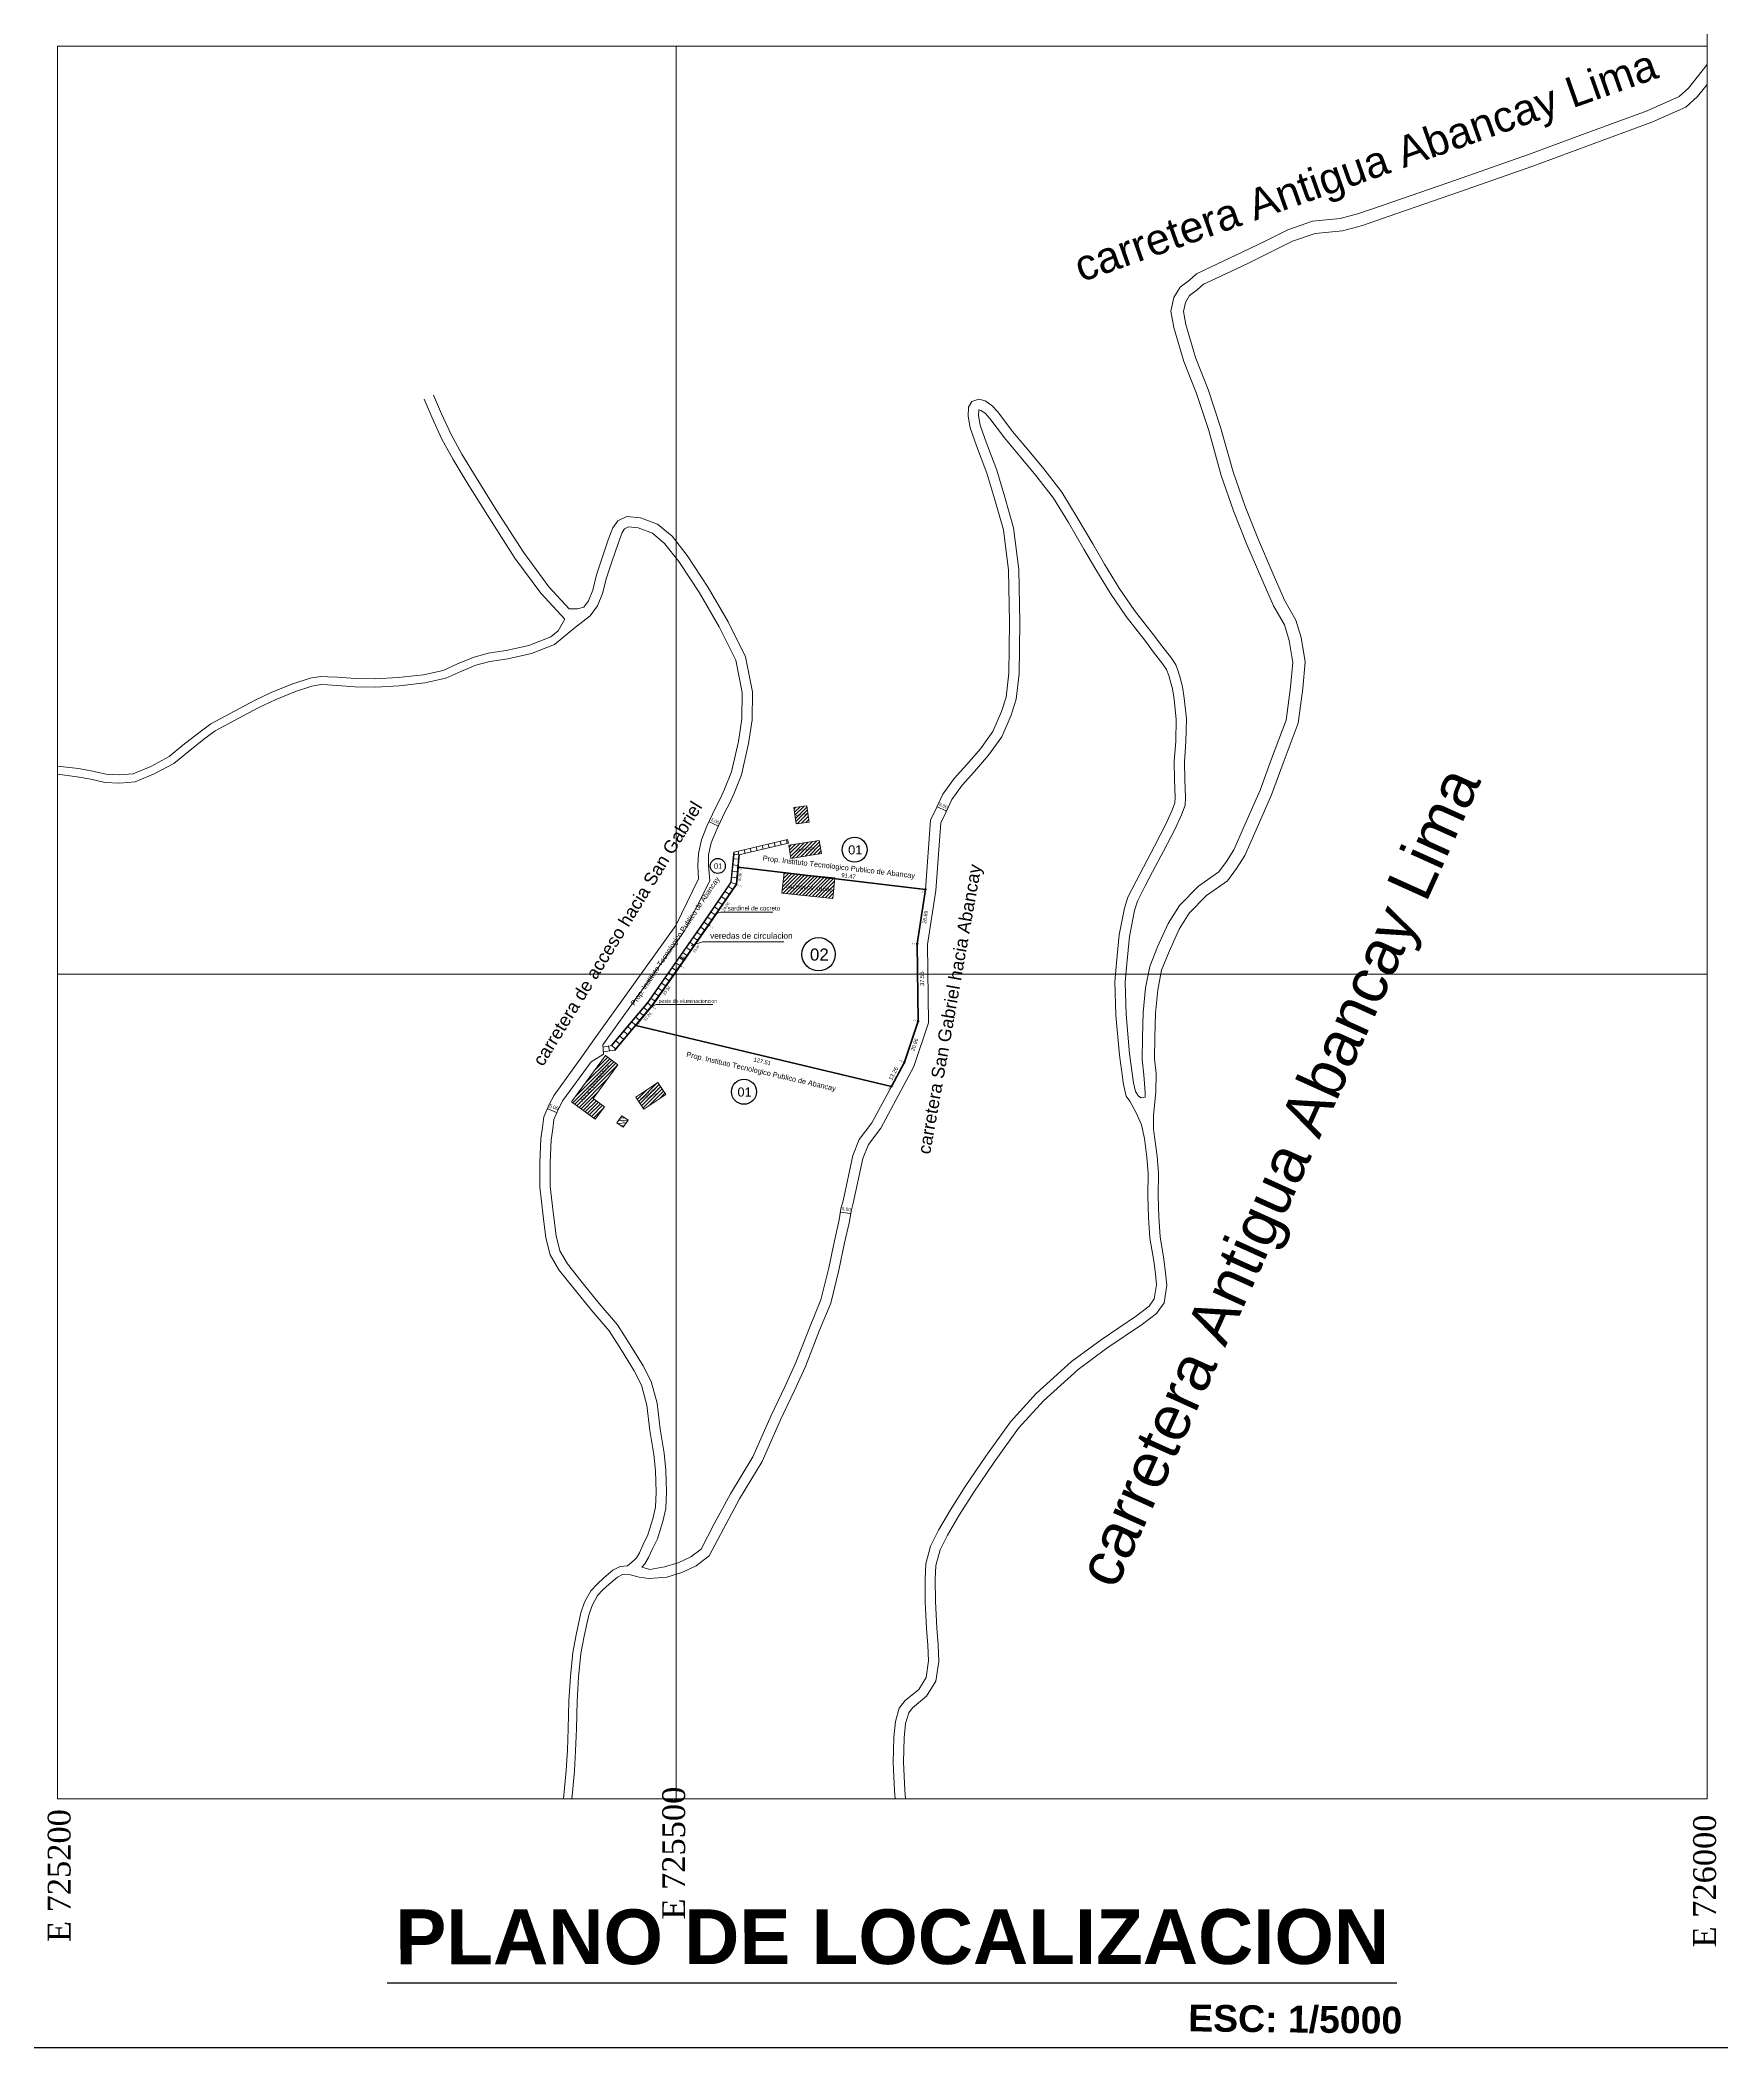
# Model space of a CAD drawing. Header units: metres. Extents: x 2572 to 5235, y 1556 to 2684.
# Drawn here: x 3908.8 to 4071.9, y 2027.2 to 2222 of the extents above; entities that cross this region are included whole.
import ezdxf

# ---------------------------------------------------------------- set-up
doc = ezdxf.new("R2010")
doc.units = ezdxf.units.M
for name, color, linetype, lineweight in [('0.09', 161, 'Continuous', 9), ('1-blanco', 7, 'Continuous', 25), ('A-ACOTACION', 7, 'Continuous', 9), ('ACERO LONG', 211, 'Continuous', 35), ('Cimientos', 1, 'Continuous', 50), ('COORD', 7, 'Continuous', 0), ('Cota de Nivel', 7, 'Continuous', 0), ('linea de piso', 140, 'Continuous', 13), ('lotes', 2, 'Continuous', 13), ('lotes-R', 7, 'Continuous', 0), ('MUROS-05', 4, 'Continuous', 13), ('TEXTO', 7, 'Continuous', 5)]:
    doc.layers.add(name, color=color, linetype=linetype, lineweight=lineweight)
doc.layers.add('2D Drafting - General_Pen_No__102', color=7, linetype='Continuous', lineweight=13, true_color=0xcccccc)
doc.layers.add('C-TOPO-MINR-N', color=7, linetype='Continuous', lineweight=0, true_color=0x346a34)
for name, color, linetype in [('graf-02', 4, 'Continuous'), ('GRILLA', 7, 'Continuous'), ('VIGAS', 7, 'Continuous')]:
    doc.layers.add(name, color=color, linetype=linetype)
doc.styles.add('2mm', font='verdana.ttf', dxfattribs={"height": 8})
doc.styles.add('L120', font='times.ttf', dxfattribs={"height": 3})
doc.styles.add('NUMERACION', font='verdana.ttf', dxfattribs={"height": 2.5})
doc.styles.get("Standard").update_dxf_attribs({"font": 'arial.ttf'})
pattern_1 = [(45, (-155853.10992, -1697430.76331), (-0.173999999708, 0.173999999708), [])]

# ---------------------------------------------------------------- blocks, each defined once
blk = doc.blocks.new('_Dot')
at = {"layer": 'graf-02', "color": 0, "lineweight": -2}
blk.add_line((-0.5, 0), (-1, 0), dxfattribs=at)
at = {"layer": 'graf-02', "color": 0, "const_width": 0.5}
blk.add_lwpolyline([(-0.25, 0, 1), (0.25, 0, 1)], format="xyb", close=True, dxfattribs=at)

msp = doc.modelspace()

# ---------------------------------------------------------------- hatches: boundary and pattern name
at = {"layer": '0.09', "lineweight": 0}
h = msp.add_hatch(dxfattribs=at)
h.set_pattern_fill('JIS_WOOD', color=256, scale=0.348)
h.set_pattern_definition([(45, (3981.90029, 2147.71495), (-0.174, 0.174), [])])
h.paths.add_polyline_path([(3983.162, 2147.715), (3981.9, 2147.531), (3982.131, 2145.948), (3983.393, 2146.132)])
h.paths.add_polyline_path([(3982.132, 2146.657), (3983.169, 2146.807), (3983.14, 2147.008), (3982.103, 2146.858)], flags=24)
h = msp.add_hatch(dxfattribs=at)
h.set_pattern_fill('JIS_WOOD', color=256, scale=0.348)
h.set_pattern_definition(pattern_1)
h.paths.add_polyline_path([(3984.366, 2144.344), (3981.402, 2143.877), (3981.603, 2142.601), (3984.567, 2143.068)])
h.paths.add_polyline_path([(3982.509, 2143.299), (3983.547, 2143.442), (3983.519, 2143.644), (3982.481, 2143.5)], flags=24)
h = msp.add_hatch(dxfattribs=at)
h.set_pattern_fill('JIS_WOOD', color=256, scale=0.348)
h.set_pattern_definition([(45, (3980.74863, 2141.20728), (-0.174, 0.174), [])])
h.paths.add_polyline_path([(3985.882, 2140.702), (3980.953, 2141.207), (3980.749, 2139.215), (3985.677, 2138.709)])
h.paths.add_polyline_path([(3982.07, 2140.013), (3983.965, 2139.869), (3983.981, 2140.08), (3982.086, 2140.224)], flags=24)
h = msp.add_hatch(dxfattribs=at)
h.set_pattern_fill('JIS_WOOD', color=256, scale=0.348)
h.set_pattern_definition(pattern_1)
h.paths.add_polyline_path([(3964.023, 2121.488), (3964.834, 2122.587), (3963.633, 2123.481), (3962.822, 2122.382), (3960.326, 2118.996), (3962.627, 2117.299), (3963.528, 2118.52), (3962.432, 2119.329)])
h.paths.add_polyline_path([(3962.061, 2119.846), (3963.494, 2121.784), (3963.228, 2121.981), (3961.795, 2120.043)], flags=24)
h = msp.add_hatch(dxfattribs=at)
h.set_pattern_fill('JIS_WOOD', color=256, scale=0.348)
h.set_pattern_definition(pattern_1)
h.paths.add_polyline_path([(3968.702, 2120.869), (3966.576, 2119.456), (3967.352, 2118.29), (3969.477, 2119.703)])
h.paths.add_polyline_path([(3967.73, 2119.123), (3968.41, 2119.587), (3968.29, 2119.762), (3967.611, 2119.298)], flags=24)
h.paths.add_polyline_path([(3967.282, 2119.115), (3968.506, 2119.952), (3968.387, 2120.126), (3967.163, 2119.29)], flags=24)

# ---------------------------------------------------------------- linework, layer by layer
for p, q in [((3964.818, 2116.893, -121.473), (3965.627, 2116.946, -121.473)), ((3964.861, 2117.143, -121.473), (3965.807, 2117.204, -121.473)), ((3965.04, 2117.401, -121.473), (3965.514, 2117.432, -121.473)), ((3965.138, 2116.667, -121.473), (3965.448, 2116.688, -121.473))]:
    msp.add_line(p, q, dxfattribs=at)
at = {"layer": '0.09', "lineweight": 0, "flags": 128}
for points, elevation in [([(3983.162, 2147.715), (3981.9, 2147.531)], 264.055), ([(3982.131, 2145.948), (3981.9, 2147.531)], 264.055), ([(3983.393, 2146.132), (3982.131, 2145.948)], 264.055), ([(3983.393, 2146.132), (3983.162, 2147.715)], 264.055), ([(3981.402, 2143.877), (3984.366, 2144.344)], 264.056), ([(3984.366, 2144.344), (3984.567, 2143.068)], 264.056), ([(3981.402, 2143.877), (3981.603, 2142.601)], 264.056), ([(3981.603, 2142.601), (3984.567, 2143.068)], 264.056), ([(3980.953, 2141.207), (3980.749, 2139.215)], 264.009), ([(3985.882, 2140.702), (3980.953, 2141.207)], 264.009), ([(3985.882, 2140.702), (3985.677, 2138.709)], -119.971), ([(3985.677, 2138.709), (3980.749, 2139.215)], 264.009), ([(3963.633, 2123.481), (3962.822, 2122.382), (3960.326, 2118.996)], 262.105), ([(3964.834, 2122.587), (3964.023, 2121.488), (3962.432, 2119.329)], 262.105), ([(3963.633, 2123.481), (3964.834, 2122.587)], 262.105), ([(3968.702, 2120.869), (3966.576, 2119.456)], 263.221), ([(3969.477, 2119.703), (3968.702, 2120.869)], 263.221), ([(3960.326, 2118.996), (3962.627, 2117.299)], 262.105), ([(3963.528, 2118.52), (3962.432, 2119.329)], 262.107), ([(3967.352, 2118.29), (3966.576, 2119.456)], 263.032), ([(3969.477, 2119.703), (3967.352, 2118.29)], 263.221), ([(3963.528, 2118.52), (3962.627, 2117.299)], 262.107), ([(3965.209, 2117.644), (3964.728, 2116.952)], 262.554), ([(3965.338, 2116.529), (3964.728, 2116.952)], 262.555), ([(3965.209, 2117.644), (3965.818, 2117.221)], 262.554), ([(3965.818, 2117.221), (3965.338, 2116.529)], 262.554)]:
    msp.add_lwpolyline(points, dxfattribs=dict(at, elevation=elevation))
at = {"layer": '2D Drafting - General_Pen_No__102', "color": 8, "linetype": 'Continuous', "lineweight": 0}
msp.add_line((3970.901, 2133.05, -119.971), (3971.229, 2132.821, -119.971), dxfattribs=at)
at = {"layer": '2D Drafting - General_Pen_No__102', "color": 8, "linetype": 'Continuous', "lineweight": 0, "flags": 128}
for points, elevation in [([(3976.124, 2143.215), (3981.286, 2144.444)], -119.971), ([(3976.58, 2142.954), (3981.37, 2144.094)], -119.971), ([(3979.499, 2143.648), (3979.415, 2143.998)], -119.971), ([(3980.082, 2143.787), (3979.999, 2144.137)], -119.971), ([(3980.666, 2143.926), (3980.583, 2144.276)], -119.971), ([(3981.25, 2144.065), (3981.166, 2144.415)], -119.971), ([(3981.286, 2144.444), (3981.37, 2144.094)], -119.971), ([(3976.084, 2143.215), (3976.063, 2143.006), (3975.787, 2140.296), (3973.173, 2136.443), (3970.429, 2132.513), (3967.695, 2128.613), (3964.21, 2124.48)], -119.971), ([(3976.124, 2143.215), (3976.103, 2143.002), (3975.826, 2140.282), (3973.206, 2136.421), (3970.462, 2132.49), (3967.727, 2128.589), (3964.241, 2124.454)], -119.971), ([(3976.58, 2142.954), (3976.291, 2140.113), (3973.601, 2136.149), (3970.855, 2132.215), (3968.108, 2128.296), (3964.495, 2124.011)], -119.971), ([(3976.62, 2142.954), (3976.33, 2140.099), (3973.634, 2136.126), (3970.888, 2132.192), (3968.139, 2128.271), (3964.525, 2123.985)], -119.971), ([(3976.536, 2142.517), (3976.058, 2142.566)], -119.971), ([(3976.124, 2143.215), (3976.084, 2143.215)], -119.971), ([(3976.58, 2142.954), (3976.103, 2143.002)], -119.971), ([(3976.58, 2142.954), (3976.497, 2143.304)], -119.971), ([(3976.58, 2142.954), (3976.62, 2142.954)], -119.971), ([(3978.331, 2143.37), (3978.248, 2143.721)], -119.971), ([(3978.915, 2143.509), (3978.832, 2143.859)], -119.971), ([(3976.291, 2140.112), (3975.825, 2140.276)], -119.971), ([(3976.353, 2140.726), (3975.876, 2140.775)], -119.971), ([(3976.414, 2141.323), (3975.937, 2141.372)], -119.971), ([(3976.475, 2141.92), (3975.997, 2141.969)], -119.971), ([(3974.942, 2138.125), (3974.545, 2138.395)], -119.971), ([(3975.279, 2138.622), (3974.882, 2138.891)], -119.971), ([(3975.616, 2139.118), (3975.219, 2139.388)], -119.971), ([(3975.953, 2139.615), (3975.556, 2139.884)], -119.971), ([(3973.595, 2136.139), (3973.202, 2136.415)], -119.971), ([(3973.932, 2136.636), (3973.539, 2136.911)], -119.971), ([(3974.269, 2137.132), (3973.871, 2137.402)], -119.971), ([(3974.606, 2137.629), (3974.208, 2137.898)], -119.971), ([(3972.221, 2134.172), (3971.831, 2134.444)], -119.971), ([(3972.564, 2134.664), (3972.176, 2134.936)], -119.971), ([(3972.908, 2135.155), (3972.52, 2135.427)], -119.971), ([(3973.251, 2135.647), (3972.865, 2135.918)], -119.971), ([(3970.847, 2132.204), (3970.454, 2132.479)], -119.971), ([(3971.191, 2132.695), (3970.798, 2132.971)], -119.971), ([(3971.536, 2133.186), (3971.143, 2133.462)], -119.971), ([(3971.88, 2133.678), (3971.487, 2133.953)], -119.971), ([(3969.469, 2130.238), (3969.076, 2130.514)], -119.971), ([(3969.814, 2130.73), (3969.421, 2131.005)], -119.971), ([(3970.158, 2131.221), (3969.765, 2131.497)], -119.971), ([(3970.503, 2131.712), (3970.109, 2131.988)], -119.971), ([(3967.721, 2128.582), (3968.088, 2128.273)], -119.971), ([(3968.436, 2128.764), (3968.043, 2129.04)], -119.971), ([(3968.781, 2129.256), (3968.388, 2129.531)], -119.971), ([(3969.125, 2129.747), (3968.732, 2130.023)], -119.971), ([(3966.174, 2126.747), (3966.541, 2126.438)], -119.971), ([(3966.561, 2127.206), (3966.928, 2126.897)], -119.971), ([(3966.948, 2127.665), (3967.315, 2127.355)], -119.971), ([(3967.335, 2128.124), (3967.702, 2127.814)], -119.971), ([(3964.627, 2124.913), (3964.994, 2124.603)], -119.971), ([(3965.014, 2125.371), (3965.381, 2125.062)], -119.971), ([(3965.401, 2125.83), (3965.768, 2125.521)], -119.971), ([(3965.788, 2126.289), (3966.155, 2125.979)], -119.971), ([(3963.385, 2124.306), (3964.241, 2124.454)], 264.221), ([(3963.421, 2123.825), (3964.495, 2124.011)], 264.221), ([(3964.015, 2123.928), (3963.933, 2124.401)], 264.221), ([(3964.241, 2124.454), (3964.21, 2124.48)], -119.971), ([(3964.241, 2124.454), (3964.608, 2124.144)], -119.971), ([(3964.495, 2124.011), (3964.525, 2123.985)], -119.971)]:
    msp.add_lwpolyline(points, dxfattribs=dict(at, elevation=elevation))
at = {"layer": '2D Drafting - General_Pen_No__102', "linetype": 'Continuous', "lineweight": 9, "elevation": -119.971, "flags": 128}
for points in [[(3977.164, 2143.093), (3977.08, 2143.443)], [(3977.748, 2143.231), (3977.664, 2143.582)]]:
    msp.add_lwpolyline(points, dxfattribs=at)
at = {"layer": '2D Drafting - General_Pen_No__102', "color": 8, "linetype": 'Continuous', "lineweight": 0}
msp.add_circle((3976.598, 2142.933, -119.971), 0.02, dxfattribs=at)
at = {"layer": 'A-ACOTACION', "lineweight": 30, "flags": 128}
msp.add_lwpolyline([(3728.901, 2409.734), (4249.101, 2409.734), (4249.101, 2027.234), (3728.901, 2027.234), (3728.901, 2409.734)], dxfattribs=at)
at = {"layer": 'ACERO LONG', "color": 2, "linetype": 'Continuous', "lineweight": 9}
for p, q in [((3973.68, 2146.186, -119.971), (3973.676, 2146.177, -119.971)), ((3995.801, 2147.648, -119.971), (3995.797, 2147.639, -119.971)), ((3996.704, 2147.219, -119.971), (3996.7, 2147.21, -119.971)), ((3974.588, 2145.767, -119.971), (3974.584, 2145.758, -119.971)), ((3970.891, 2133.106, -119.971), (3970.885, 2133.097, -119.971)), ((3971.285, 2132.831, -119.971), (3971.279, 2132.823, -119.971)), ((3958.009, 2118.374, -119.971), (3958.005, 2118.365, -119.971)), ((3958.932, 2117.989, -119.971), (3958.928, 2117.979, -119.971)), ((3986.416, 2108.255, -119.971), (3986.417, 2108.265, -119.971)), ((3987.404, 2108.104, -119.971), (3987.406, 2108.114, -119.971))]:
    msp.add_line(p, q, dxfattribs=at)
at = {"layer": 'C-TOPO-MINR-N', "lineweight": 5, "elevation": 264.221, "flags": 128}
for points in [[(4070.483, 2051.389), (4070.483, 2224.197)], [(3910.483, 2051.389), (3910.483, 2221.389)], [(4070.483, 2221.389), (3910.483, 2221.389)], [(3970.483, 2051.389), (3970.483, 2221.389)], [(4070.483, 2131.389), (3910.483, 2131.389)], [(4070.483, 2051.389), (3910.483, 2051.389)]]:
    msp.add_lwpolyline(points, dxfattribs=at)
at = {"layer": 'Cimientos', "color": 1, "lineweight": 5}
for centre in [(3976.33, 2140.099, -119.971), (3976.499, 2141.761, -119.971), (3994.664, 2139.594, -119.971), (3973.634, 2136.126, -1440.764), (3993.864, 2134.317, 264.221), (3970.888, 2132.192, -1440.764), (3966.559, 2126.396, -1442.364), (3968.139, 2128.271, -1440.764), (3993.954, 2126.806, -119.971), (3992.621, 2122.831, -119.971), (3991.369, 2120.493, -119.971)]:
    msp.add_circle(centre, 0.08, dxfattribs=at)
at = {"layer": 'Cota de Nivel', "lineweight": 9, "flags": 128}
for points, elevation in [([(4015.992, 2119.881), (4015.834, 2121.622), (4015.685, 2123.096), (4015.715, 2125.243), (4015.77, 2127.65), (4016.006, 2130.032), (4016.421, 2132.11), (4017.185, 2134.04), (4018.212, 2136.296), (4019.3, 2138.04), (4021.153, 2139.923), (4023.107, 2141.307), (4023.857, 2142.306), (4024.573, 2143.445), (4025.517, 2145.571), (4027.116, 2149.222), (4028.246, 2152.257), (4029.661, 2156), (4030.088, 2159.213), (4030.289, 2161.612), (4029.936, 2163.746), (4029.488, 2165.247), (4028.424, 2167.113), (4027.203, 2169.924), (4025.853, 2173.045), (4024.539, 2176.323), (4023.356, 2179.728), (4022.142, 2184.09), (4020.95, 2187.68), (4019.725, 2190.797), (4018.742, 2194.109), (4018.457, 2195.676), (4018.752, 2196.995), (4019.376, 2198.004), (4020.269, 2198.685), (4020.953, 2199.299), (4022.324, 2199.944), (4025.399, 2201.387), (4027.667, 2202.515), (4029.818, 2203.582), (4032.206, 2204.393), (4034.894, 2204.661), (4036.718, 2205.139), (4039.146, 2205.984), (4046.065, 2208.375), (4053.162, 2210.873), (4058.397, 2212.811), (4064.659, 2215.12), (4067.758, 2216.492), (4068.673, 2217.32), (4070.483, 2219.603)], 264.221), ([(4017, 2119.971), (4017.029, 2121.737), (4016.886, 2123.149), (4016.915, 2125.221), (4016.969, 2127.578), (4017.194, 2129.855), (4017.577, 2131.769), (4018.29, 2133.57), (4019.271, 2135.727), (4020.248, 2137.292), (4021.934, 2139.005), (4023.954, 2140.436), (4024.846, 2141.625), (4025.635, 2142.88), (4026.615, 2145.087), (4028.228, 2148.771), (4029.37, 2151.836), (4030.833, 2155.705), (4031.281, 2159.083), (4031.497, 2161.66), (4031.108, 2164.017), (4030.598, 2165.722), (4029.499, 2167.651), (4028.304, 2170.401), (4026.961, 2173.506), (4025.663, 2176.744), (4024.502, 2180.086), (4023.29, 2184.44), (4022.079, 2188.089), (4020.861, 2191.188), (4019.911, 2194.388), (4019.681, 2195.651), (4019.879, 2196.536), (4020.28, 2197.185), (4021.035, 2197.76), (4021.623, 2198.288), (4022.835, 2198.858), (4025.922, 2200.306), (4028.201, 2201.44), (4030.28, 2202.471), (4032.462, 2203.213), (4035.107, 2203.476), (4037.068, 2203.99), (4039.539, 2204.85), (4046.46, 2207.242), (4053.569, 2209.744), (4058.813, 2211.685), (4065.11, 2214.007), (4068.421, 2215.473), (4069.552, 2216.497), (4070.483, 2217.671)], 264.221), ([(3959.674, 2165.795), (3957.373, 2168.312), (3954.84, 2171.731), (3952.172, 2175.877), (3950.229, 2179.032), (3948.844, 2181.304), (3947.757, 2183.26), (3946.804, 2185.328), (3946.037, 2187.154)], 264.221), ([(3973.748, 2140.419), (3973.628, 2141.897), (3973.633, 2142.939), (3973.892, 2144.099), (3974.389, 2145.336), (3975.161, 2147.009), (3975.692, 2148.005), (3976.102, 2148.916), (3976.809, 2150.703), (3977.503, 2153.747), (3977.865, 2156.046), (3977.896, 2158.771), (3977.224, 2162.14), (3975.545, 2165.532), (3973.601, 2168.892), (3971.549, 2171.972), (3970.083, 2173.844), (3968.687, 2175.018), (3967.024, 2175.637), (3965.688, 2175.77), (3964.817, 2175.345), (3964.347, 2174.672), (3963.903, 2173.491), (3963.288, 2171.67), (3962.77, 2170.093), (3962.396, 2168.605), (3961.974, 2167.59), (3961.524, 2166.981), (3960.901, 2166.798), (3960.114, 2166.796), (3958.146, 2168.949), (3955.663, 2172.3), (3953.018, 2176.409), (3951.082, 2179.555), (3949.708, 2181.807), (3948.649, 2183.713), (3947.72, 2185.731), (3946.959, 2187.541)], 264.221), ([(3995.164, 2146.309), (3995.76, 2147.562), (3996.363, 2148.831), (3997.448, 2150.339), (3998.666, 2151.694), (4000.006, 2153.241), (4001.213, 2154.903), (4002.047, 2156.843), (4002.479, 2158.242), (4002.759, 2160.581), (4002.824, 2165.48), (4002.735, 2170.552), (4002.226, 2174.46), (4001.398, 2177.374), (4000.633, 2179.954), (3999.622, 2182.626), (3999.005, 2184.361), (3998.806, 2185.489), (3998.853, 2186.37), (3999.149, 2186.924), (3999.845, 2187.135), (4000.466, 2186.968), (4001.105, 2186.539), (4001.683, 2185.91), (4003.109, 2184.021), (4004.726, 2182.108), (4006.154, 2180.382), (4007.91, 2178.12), (4009.389, 2175.681), (4010.899, 2173.113), (4012.049, 2171.144), (4013.467, 2168.827), (4014.936, 2166.661), (4016.79, 2164.285), (4017.587, 2163.214), (4018.521, 2162.024), (4018.942, 2161.361), (4019.211, 2160.652), (4019.37, 2160.126), (4019.603, 2159.252), (4019.772, 2158.13), (4019.987, 2156.151), (4019.935, 2153.943), (4019.801, 2151.98), (4019.833, 2150.199), (4019.877, 2148.537), (4019.849, 2147.774), (4019.488, 2146.818), (4018.881, 2145.475), (4017.753, 2143.311), (4016.693, 2141.291), (4015.979, 2139.933), (4015.225, 2138.451), (4014.934, 2137.541), (4014.461, 2135.039), (4014.204, 2132.385), (4014.024, 2130.601), (4014.135, 2127.448), (4014.472, 2123.643), (4014.859, 2120.842), (4015.05, 2120.006), (4015.315, 2119.528), (4015.579, 2119.385), (4015.992, 2119.438), (4015.992, 2119.881)], 264.221), ([(3996.147, 2146.049), (3996.663, 2147.132), (3997.227, 2148.32), (3998.228, 2149.711), (3999.416, 2151.032), (4000.79, 2152.618), (4002.088, 2154.405), (4002.987, 2156.497), (4003.461, 2158.034), (4003.758, 2160.515), (4003.824, 2165.482), (4003.734, 2170.625), (4003.208, 2174.663), (4002.358, 2177.653), (4001.581, 2180.273), (4000.56, 2182.971), (3999.975, 2184.617), (3999.811, 2185.549), (3999.84, 2186.089), (3999.861, 2186.095), (4000.046, 2186.046), (4000.449, 2185.775), (4000.915, 2185.269), (4002.327, 2183.397), (4003.959, 2181.467), (4005.373, 2179.756), (4007.085, 2177.552), (4008.531, 2175.169), (4010.036, 2172.608), (4011.191, 2170.63), (4012.626, 2168.285), (4014.128, 2166.072), (4015.994, 2163.679), (4016.793, 2162.607), (4017.704, 2161.446), (4018.043, 2160.911), (4018.264, 2160.329), (4018.408, 2159.853), (4018.623, 2159.048), (4018.78, 2158.002), (4018.985, 2156.109), (4018.936, 2153.988), (4018.801, 2152.005), (4018.833, 2150.177), (4018.877, 2148.542), (4018.856, 2147.974), (4018.564, 2147.201), (4017.982, 2145.912), (4016.867, 2143.774), (4015.808, 2141.756), (4015.091, 2140.392), (4014.298, 2138.833), (4013.963, 2137.787), (4013.47, 2135.18), (4013.209, 2132.484), (4013.022, 2130.634), (4013.137, 2127.387), (4013.478, 2123.53), (4013.874, 2120.661), (4014.135, 2119.524), (4014.476, 2119.054)], 264.221), ([(3972.664, 2140.607), (3972.588, 2141.874), (3972.637, 2143.069), (3972.934, 2144.397), (3973.471, 2145.732), (3974.265, 2147.454), (3974.794, 2148.446), (3975.181, 2149.305), (3975.851, 2151), (3976.521, 2153.937), (3976.866, 2156.129), (3976.895, 2158.678), (3976.269, 2161.815), (3974.663, 2165.059), (3972.752, 2168.364), (3970.738, 2171.386), (3969.36, 2173.146), (3968.176, 2174.141), (3966.796, 2174.655), (3965.871, 2174.747), (3965.488, 2174.56), (3965.239, 2174.203), (3964.845, 2173.155), (3964.237, 2171.354), (3963.731, 2169.815), (3963.348, 2168.29), (3962.85, 2167.093), (3962.129, 2166.117)], 264.221), ([(3962.129, 2166.117), (3960.71, 2165.036), (3958.691, 2163.364), (3956.439, 2162.479), (3954.156, 2161.965), (3952.406, 2161.711), (3951.042, 2161.328), (3949.599, 2160.739), (3948.14, 2160.072), (3946.118, 2159.621), (3943.602, 2159.348), (3941.31, 2159.219), (3939.335, 2159.249), (3937.587, 2159.375), (3936.675, 2159.424), (3936.051, 2159.453), (3935.158, 2159.318), (3933.571, 2158.791), (3931.596, 2157.995), (3929.956, 2157.218), (3927.597, 2155.938), (3925.781, 2154.962), (3924.669, 2154.157), (3923.137, 2152.949), (3921.752, 2151.812), (3919.862, 2150.797), (3918.022, 2150.022), (3916.515, 2149.895), (3915.08, 2149.969), (3913.721, 2150.291), (3912.4, 2150.529), (3910.483, 2150.758)], 264.221), ([(3959.674, 2165.795), (3959.041, 2164.669), (3958.317, 2164.076), (3956.204, 2163.246), (3954.011, 2162.753), (3952.24, 2162.496), (3950.781, 2162.086), (3949.282, 2161.474), (3947.884, 2160.834), (3945.987, 2160.412), (3943.536, 2160.145), (3941.294, 2160.019), (3939.37, 2160.049), (3937.637, 2160.173), (3936.715, 2160.223), (3936.01, 2160.255), (3934.97, 2160.099), (3933.295, 2159.542), (3931.275, 2158.728), (3929.594, 2157.932), (3927.217, 2156.642), (3925.355, 2155.642), (3924.186, 2154.796), (3922.636, 2153.572), (3921.305, 2152.48), (3919.517, 2151.52), (3917.828, 2150.809), (3916.502, 2150.696), (3915.194, 2150.764), (3913.884, 2151.075), (3912.519, 2151.321), (3910.483, 2151.563)], 264.221), ([(3996.147, 2146.049), (3996.147, 2146.049), (3995.658, 2139.482), (3994.865, 2134.248), (3994.956, 2126.648), (3993.542, 2122.433), (3990.322, 2116.423), (3989.129, 2114.85), (3988.583, 2113.481), (3987.668, 2109.177)], -119.971), ([(3995.164, 2146.309), (3994.664, 2139.594)], 264.221), ([(3972.664, 2140.607), (3970.439, 2136.1), (3962.552, 2125.09), (3961.416, 2123.453), (3958.646, 2119.64), (3958.157, 2118.727), (3957.657, 2117.531), (3957.519, 2116.507), (3957.37, 2115.405), (3957.259, 2113.099), (3957.259, 2110.732), (3957.589, 2107.895), (3957.852, 2105.811), (3958.271, 2104.141), (3959.117, 2102.707), (3960.732, 2100.694), (3962.251, 2098.802), (3963.979, 2096.773), (3965.172, 2094.894), (3966.404, 2092.897), (3967.118, 2091.498), (3967.643, 2089.573), (3967.943, 2087.104), (3968.319, 2084.781), (3968.489, 2083.192), (3968.535, 2081.144), (3968.488, 2079.68), (3968.235, 2078.558), (3967.73, 2076.986), (3967.246, 2075.982), (3966.923, 2075.235), (3966.652, 2074.767), (3966.428, 2074.529)], 264.221), ([(3973.748, 2140.419), (3971.296, 2135.58), (3963.37, 2124.514), (3963.436, 2123.617), (3962.231, 2122.874), (3959.495, 2119.108)], 595.57), ([(3959.495, 2119.108), (3959.495, 2119.108), (3959.495, 2119.108), (3959.495, 2119.108), (3959.495, 2119.108), (3959.061, 2118.297), (3958.631, 2117.266), (3958.51, 2116.373), (3958.366, 2115.314), (3958.259, 2113.075), (3958.259, 2110.79), (3958.582, 2108.016), (3958.836, 2105.996), (3959.206, 2104.525), (3959.942, 2103.277), (3961.512, 2101.32), (3963.021, 2099.44), (3964.785, 2097.369), (3966.02, 2095.424), (3967.276, 2093.388), (3968.056, 2091.861), (3968.627, 2089.766), (3968.934, 2087.245), (3969.311, 2084.914), (3969.488, 2083.257), (3969.535, 2081.139), (3969.484, 2079.553), (3969.2, 2078.294), (3968.661, 2076.615), (3968.156, 2075.566), (3967.818, 2074.784), (3967.459, 2074.165), (3967.156, 2073.843)], 264.221), ([(4014.476, 2119.054), (4015.113, 2117.937), (4015.618, 2116.756), (4015.899, 2115.435), (4016.133, 2113.616), (4016.274, 2112.046), (4016.247, 2109.857), (4016.29, 2107.774), (4016.436, 2105.774), (4016.809, 2103.571), (4016.968, 2102.297), (4017.08, 2101.244), (4016.864, 2099.88), (4016.351, 2099.157), (4015.138, 2098.224), (4011.697, 2095.91), (4008.83, 2093.796), (4005.403, 2090.701), (4002.905, 2087.958), (4000.527, 2084.613), (3998.507, 2081.676), (3997.087, 2079.412), (3995.921, 2077.441), (3995.162, 2075.892), (3994.69, 2074.169), (3994.623, 2072.708), (3994.645, 2070.509), (3994.765, 2067.91), (3994.907, 2066.277), (3994.951, 2064.757), (3994.723, 2063.15), (3994.01, 2061.997), (3992.685, 2060.916), (3992.13, 2060.166), (3991.758, 2058.895), (3991.588, 2057.352), (3991.538, 2054.915), (3991.666, 2052.183), (3991.723, 2051.389)], 264.221), ([(4017, 2119.971), (4016.781, 2117.674), (4016.77, 2116.367), (4016.886, 2115.603), (4017.127, 2113.724), (4017.275, 2112.085), (4017.248, 2109.861), (4017.289, 2107.821), (4017.43, 2105.895), (4017.799, 2103.716), (4017.962, 2102.412), (4018.088, 2101.218), (4017.815, 2099.492), (4017.08, 2098.456), (4015.722, 2097.412), (4012.273, 2095.093), (4009.463, 2093.021), (4006.109, 2089.992), (4003.685, 2087.33), (4001.346, 2084.04), (3999.343, 2081.127), (3997.941, 2078.892), (3996.802, 2076.965), (3996.101, 2075.537), (3995.684, 2074.012), (3995.623, 2072.69), (3995.645, 2070.537), (3995.763, 2067.977), (3995.906, 2066.335), (3995.953, 2064.7), (3995.684, 2062.802), (3994.773, 2061.329), (3993.414, 2060.22), (3993.04, 2059.714), (3992.742, 2058.698), (3992.587, 2057.287), (3992.539, 2054.928), (3992.665, 2052.242), (3992.726, 2051.389)], 264.221), ([(3987.668, 2109.177), (3987.448, 2108.393), (3987.292, 2107.369), (3986.828, 2105.311), (3986.276, 2102.654), (3985.475, 2099.456), (3984.398, 2096.846), (3983.029, 2093.307), (3981.933, 2090.922), (3980.596, 2088.158), (3978.817, 2084.107), (3976.628, 2080.48), (3975.065, 2077.588), (3973.686, 2074.95), (3972.43, 2073.984), (3971.024, 2073.329), (3969.579, 2072.901), (3967.869, 2072.742), (3966.903, 2072.876)], 264.221), ([(3986.69, 2109.384), (3986.469, 2108.606), (3986.309, 2107.554), (3985.851, 2105.522), (3985.301, 2102.877), (3984.523, 2099.77), (3983.47, 2097.218), (3982.107, 2093.696), (3981.029, 2091.349), (3979.687, 2088.577), (3977.928, 2084.568), (3975.76, 2080.976), (3974.182, 2078.057), (3972.902, 2075.608), (3971.908, 2074.844), (3970.669, 2074.267), (3969.356, 2073.877), (3967.917, 2073.645), (3967.156, 2073.843)], 264.221), ([(3966.428, 2074.529), (3965.769, 2073.986), (3965.063, 2073.923), (3964.341, 2073.573), (3963.457, 2072.807), (3962.81, 2072.222), (3962.209, 2071.571), (3961.61, 2070.451), (3961.246, 2069.43), (3961.005, 2068.369), (3960.79, 2067.305), (3960.462, 2065.587), (3960.222, 2063.241), (3960.079, 2060.908), (3960.011, 2058.185), (3959.933, 2056.091), (3959.822, 2054.147), (3959.63, 2052.07), (3959.572, 2051.389)], 264.221), ([(3966.903, 2072.876), (3966.045, 2073.107), (3965.279, 2073.139), (3964.785, 2072.9), (3963.987, 2072.208), (3963.373, 2071.653), (3962.866, 2071.104), (3962.344, 2070.127), (3962.016, 2069.206), (3961.787, 2068.201), (3961.576, 2067.151), (3961.254, 2065.471), (3961.02, 2063.176), (3960.879, 2060.874), (3960.811, 2058.16), (3960.732, 2056.053), (3960.62, 2054.088), (3960.426, 2052), (3960.375, 2051.389)], 264.221)]:
    msp.add_lwpolyline(points, dxfattribs=dict(at, elevation=elevation))
at = {"layer": 'GRILLA', "color": 8}
for centre, radius in [((3987.796, 2143.447, 350.379), 1.212), ((3974.527, 2141.866), 0.727), ((3984.299, 2133.299, 132.111), 1.616), ((3977.064, 2119.963), 1.212)]:
    msp.add_circle(centre, radius, dxfattribs=at)
at = {"layer": 'linea de piso', "color": 4, "linetype": 'Continuous', "lineweight": 0}
for p, q in [((3973.7, 2146.133, -119.971), (3974.535, 2145.747, -119.971)), ((3995.82, 2147.595, -119.971), (3996.651, 2147.2, -119.971)), ((3958.031, 2118.321, -119.971), (3958.88, 2117.967, -119.971)), ((3986.461, 2108.288, -119.971), (3987.371, 2108.149, -119.971))]:
    msp.add_line(p, q, dxfattribs=at)
at = {"layer": 'linea de piso', "color": 4, "linetype": 'Continuous', "lineweight": 0, "flags": 128}
for points, elevation in [([(3974.819, 2137.4), (3974.4, 2137.255)], -119.971), ([(3974.4, 2137.255), (3974.473, 2137.3), (3974.479, 2137.282), (3974.485, 2137.265), (3974.4, 2137.255)], -119.971), ([(3974.819, 2137.4), (3979.874, 2137.4)], -427.325), ([(3973.029, 2134.517), (3971.947, 2134.156)], -119.971), ([(3973.029, 2134.517), (3980.914, 2134.517)], -657.841), ([(3971.947, 2134.156), (3972.076, 2134.225), (3972.084, 2134.202), (3972.092, 2134.178), (3971.947, 2134.156)], -119.971), ([(3968.558, 2128.416), (3968.138, 2128.277)], -1558.736), ([(3968.558, 2128.416), (3974.056, 2128.416)], -1751.216), ([(3968.138, 2128.277), (3968.189, 2128.305), (3968.192, 2128.294), (3968.196, 2128.282), (3968.138, 2128.277)], -1558.736)]:
    msp.add_lwpolyline(points, dxfattribs=dict(at, elevation=elevation))
at = {"layer": 'linea de piso', "color": 1, "linetype": 'Continuous', "lineweight": 40}
msp.add_circle((3965.754, 2125.473, -119.971), 0.02, dxfattribs=at)
at = {"layer": 'MUROS-05', "color": 5, "linetype": 'Continuous', "lineweight": 50, "elevation": 596.57, "flags": 128}
msp.add_lwpolyline([(3970.888, 2132.192), (3968.139, 2128.271), (3966.559, 2126.396), (3966.559, 2126.396), (3991.369, 2120.493), (3991.369, 2120.493), (3991.369, 2120.493), (3992.621, 2122.831), (3993.954, 2126.806), (3993.864, 2134.317), (3994.664, 2139.594), (3994.664, 2139.594), (3994.664, 2139.594), (3976.499, 2141.761), (3976.33, 2140.099), (3973.634, 2136.126)], close=True, dxfattribs=at)
at = {"layer": 'TEXTO', "lineweight": 30, "flags": 128}
msp.add_lwpolyline([(3942.442, 2033.526), (4040.374, 2033.526)], dxfattribs=at)
at = {"layer": 'VIGAS', "color": 2, "linetype": 'Continuous', "lineweight": 9, "elevation": 595.57, "flags": 128}
msp.add_lwpolyline([(3991.369, 2120.493), (3989.478, 2116.965), (3988.25, 2115.346), (3987.623, 2113.772), (3986.69, 2109.384)], dxfattribs=at)

# ---------------------------------------------------------------- block references
at = {"layer": 'ACERO LONG', "color": 2, "linetype": 'Continuous', "lineweight": 9}
for p, xscale, yscale, zscale, rotation in [((3973.663, 2146.149, -119.971), 0.03999999999999999, 0.03999999999999999, 0.03999999999999999, 155.2336040500692), ((3995.784, 2147.612, -119.971), 0.04, 0.04, 0.04, 154.5714049650867), ((3996.687, 2147.183, -119.971), 0.04000000000000001, 0.04000000000000001, 0.04000000000000001, 334.5714049650867), ((3974.571, 2145.731, -119.971), 0.04, 0.04, 0.04, 335.2336040500692), ((3970.868, 2133.073, -119.971), 0.04000000000000001, 0.04000000000000001, 0.04000000000000001, 145.0789914194786), ((3971.262, 2132.798, -119.971), 0.04000000000000001, 0.04000000000000001, 0.04000000000000001, 325.0789914194786), ((3957.994, 2118.337, -119.971), 0.04000000000000004, 0.04000000000000004, 0.04000000000000004, 157.3442087092675), ((3958.917, 2117.952, -119.971), 0.04000000000000001, 0.04000000000000001, 0.04000000000000001, 337.3442087092675), ((3986.422, 2108.294, -119.971), 0.03999999999999999, 0.03999999999999999, 0.03999999999999999, 171.3209306799549), ((3987.41, 2108.143, -119.971), 0.03999999999999999, 0.03999999999999999, 0.03999999999999999, 351.3209306799549)]:
    msp.add_blockref('_Dot', p, dxfattribs=dict(at, xscale=xscale, yscale=yscale, zscale=zscale, rotation=rotation))

# ---------------------------------------------------------------- texts
at = {"attachment_point": 1, "style": '2mm'}
for s, insert, char_height, width, rotation in [('{\\fArial|b0|i0|c0|p34; carretera Antigua Abancay Lima}', (4007.677, 2200.897, -1948.728), 2.98598, 92.57662, 19.50223), ('{\\fArial|b0|i0|c0|p34; carretera Antigua Abancay Lima}', (4008.469, 2071.821, -888.356), 4.32, 133.93608, 65.68124), ('{\\fArial|b0|i0|c0|p34; carretera de acceso hacia San Gabriel}', (3956.252, 2122.592, 1258.266), 1.24416, 38.57359, 58.47053), ('{\\fArial|b0|i0|c0|p34; Prop. Instituto Tecnologico Publico de Abancay }', (3978.726, 2142.915, 350.379), 0.50751, 15.73481, 353.3518), ('{\\fArial|b0|i0|c0|p34; carretera San Gabriel hacia Abancay}', (3993.806, 2113.589, -657.841), 1.24416, 38.57359, 79.91942), ('{\\fArial|b0|i0|c0|p34; Prop. Instituto Tecnologico Publico de Abancay }', (3965.929, 2128.39, 596.57), 0.50751, 15.73481, 56.14625), ('{\\fArial|b0|i0|c0|p34; sardinel de cocreto}', (3975.309, 2137.986, -427.325), 0.432, 13.39361, 359.96923), ('{\\fArial|b0|i0|c0|p34; veredas de circulacion}', (3973.557, 2135.392, -657.841), 0.576, 17.85814, 359.96923), ('{\\fArial|b0|i0|c0|p34; poste de eluminacioncion}', (3968.643, 2128.947, -1751.216), 0.36024, 11.16878, 359.96923), ('{\\fArial|b0|i0|c0|p34; Prop. Instituto Tecnologico Publico de Abancay }', (3971.36, 2123.908, 250.796), 0.50751, 15.73481, 346.93998)]:
    msp.add_mtext(s, dxfattribs=dict(at, insert=insert, char_height=char_height, width=width, rotation=rotation))
at = {"layer": '1-blanco', "linetype": 'Continuous', "lineweight": 9, "char_height": 2.20999, "attachment_point": 5, "rotation": 90, "style": 'L120'}
for s, insert in [('\\A1;E 725500', (3970.26, 2046.119, -119.971)), ('\\A1;E 725200', (3910.653, 2043.943, -172.815)), ('\\A1;E 726000', (4070.253, 2043.42, -119.971))]:
    msp.add_mtext(s, dxfattribs=dict(at, insert=insert))
at = {"layer": '1-blanco', "linetype": 'Continuous', "lineweight": 9, "attachment_point": 8}
for s, insert, char_height, rotation in [('{\\fArial|b1|i0|c0|p34;PLANO DE LOCALIZACION}', (3991.447, 2035.283), 5.30842, 0.01446), ('{\\fArial|b1|i0|c0|p34;ESC: 1/5000}', (4030.521, 2028.649), 2.59523, 359.39347)]:
    msp.add_mtext(s, dxfattribs=dict(at, insert=insert, char_height=char_height, rotation=rotation))
at = {"layer": 'ACERO LONG', "color": 0, "linetype": 'Continuous', "lineweight": 9, "char_height": 0.4, "attachment_point": 5}
for s, insert, rotation in [('91.47', (3987.208, 2140.907, 596.57), 352.67263), ('\\A1;37.56', (3994.333, 2130.932, 596.57), 91.12594), ('127.51', (3978.837, 2122.914, 596.57), 346.50884), ('13.26', (3991.559, 2121.729, 596.57), 62.43679)]:
    msp.add_mtext(s, dxfattribs=dict(at, insert=insert, rotation=rotation))
at = {"layer": 'Cimientos', "color": 1, "lineweight": 5, "style": 'NUMERACION'}
for s, rotation, p in [('V-1', 318.33108, (3976.552, 2141.612, 652.666)), ('V-11', 335.60916, (3976.418, 2139.975, 1369.207)), ('V-2', 40.74713, (3994.333, 2139.232, 2691.601)), ('V-10', 332.4646, (3973.71, 2136.01, 1369.207)), ('V-3', 352.80605, (3993.339, 2134.288, 2691.601)), ('V-9', 326.99922, (3970.93, 2132.06, 1369.207)), ('V-7', 26.14001, (3966.73, 2126.349, 1369.207)), ('V-8', 321.89302, (3968.194, 2128.126, -668.127)), ('V-4', 348.43402, (3993.448, 2126.849, 2691.601)), ('V-5', 333.82234, (3992.124, 2122.97, 2691.601)), ('V-6', 40.74713, (3991.038, 2120.131, 2691.601))]:
    msp.add_text(s, height=0.1355, rotation=rotation, dxfattribs=at).set_placement(p)
at = {"layer": 'COORD', "lineweight": 30, "attachment_point": 5}
for s, insert, char_height, width in [('\\A1;01', (3974.56, 2141.851), 0.5292, 0.79931), ('\\A1;01', (3987.853, 2143.421, 350.379), 0.882, 1.33218), ('\\A1;02', (3984.374, 2133.264, 132.111), 1.176, 1.77624), ('\\A1;01', (3977.12, 2119.937), 0.882, 1.33218)]:
    msp.add_mtext(s, dxfattribs=dict(at, insert=insert, char_height=char_height, width=width))
at = {"layer": 'lotes', "color": 0, "lineweight": 0, "style": 'NUMERACION'}
for s, height, rotation, p in [('AMBIENTE', 0.1626, 8.22401, (3982.079, 2146.674, 1719.297)), ('AMBIENTE', 0.271, 7.86289, (3982.123, 2143.216, 2689.348)), ('GALPON DE ADOBE', 0.33872, 355.66289, (3981.106, 2139.73, 3295.63)), ('AULAS ENSEÑANZA ', 0.32517, 53.52521, (3961.441, 2118.974, 3328.051)), ('GUARDIANIA Y', 0.20323, 34.34047, (3967.065, 2119.162, 1476.785)), ('COCINA', 0.2032, 34.34047, (3967.738, 2119.175, 1476.785)), ('SS.HH', 0.1463, 330.26041, (3964.975, 2117.199, 1317.109))]:
    msp.add_text(s, height=height, rotation=rotation, dxfattribs=at).set_placement(p)
at = {"layer": 'lotes-R', "color": 0, "linetype": 'Continuous', "lineweight": 9, "attachment_point": 5}
for s, insert, char_height, rotation in [('5.00', (3996.397, 2147.708, -120.011), 0.3168, 334.5714), ('5.00', (3974.27, 2146.227, -120.131), 0.3024, 335.2336), ('8.36', (3976.663, 2140.817), 0.2765, 82.07257), ('24.00', (3975.312, 2137.919, 596.57), 0.2765, 55.97971), ('\\A1;26.69', (3994.641, 2136.901, -196.81), 0.36, 81.38556), ('2.40', (3971.163, 2133.066, -119.971), 0.144, 325.07899), ('23.99', (3972.431, 2133.82, -119.971), 0.2304, 55.97971), ('23.94', (3969.57, 2129.776, 596.57), 0.2765, 53.21411), ('12.26', (3967.711, 2127.254, 596.57), 0.2765, 48.91496), ('\\A1;20.96', (3993.608, 2124.537, -196.81), 0.36, 71.46107), ('5.00', (3958.618, 2118.479, -120.131), 0.3456, 337.34421), ('5.00', (3986.992, 2108.583, 179.699), 0.3168, 351.32093)]:
    msp.add_mtext(s, dxfattribs=dict(at, insert=insert, char_height=char_height, rotation=rotation))

doc.saveas('drawing.dxf')
